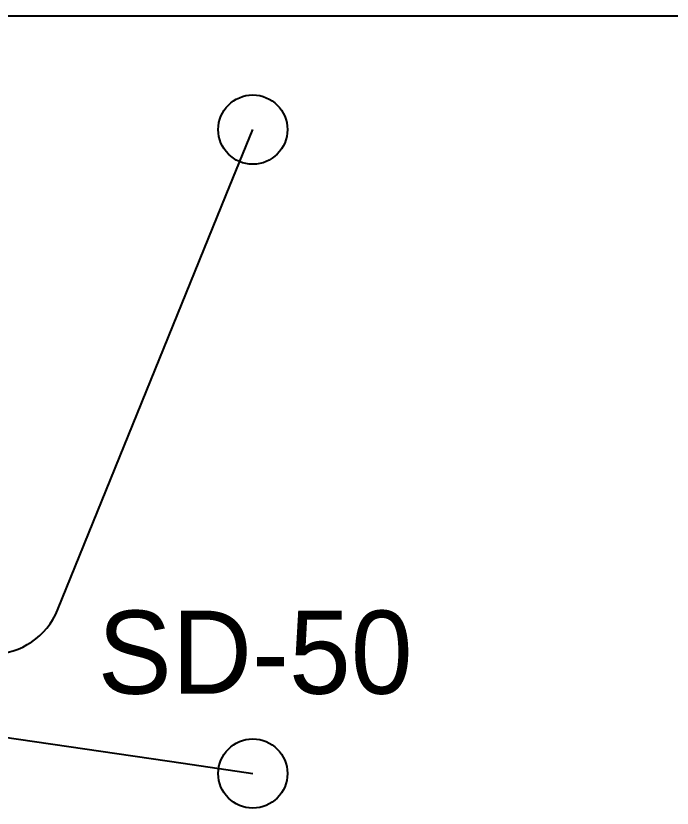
# Model space of a CAD drawing. Header units: metres. Extents: x 0.2 to 42.3, y 0.9 to 39.
# Drawn here: x 3.034 to 5.877, y 18.598 to 22.029 of the extents above; entities that cross this region are included whole.
import ezdxf

# ---------------------------------------------------------------- set-up
doc = ezdxf.new("R2010")
doc.units = ezdxf.units.M
for name, color, linetype in [('BSA_BRANCH_AXIS', 5, 'Continuous'), ('BSA_BRANCH_LABEL', 3, 'Continuous'), ('BSA_MATERIAL_SECTION', 7, 'Continuous'), ('BSA_TERMINAL_CENTRE', 3, 'Continuous')]:
    doc.layers.add(name, color=color, linetype=linetype)

msp = doc.modelspace()

# ---------------------------------------------------------------- linework, layer by layer
at = {"layer": 'BSA_BRANCH_AXIS'}
for points in [[(2.7827, 19.2661), (2.9327, 19.2661, 0.305135), (3.215, 19.4561), (3.946, 21.2541), (4.0608, 21.5364)], [(2.7827, 18.9105), (2.9327, 18.9105, -0.03641), (2.9769, 18.9072), (3.7592, 18.7925), (4.0608, 18.7483)]]:
    msp.add_lwpolyline(points, format="xyb", dxfattribs=at)
at = {"layer": 'BSA_MATERIAL_SECTION'}
for p, q in [((2.8008, 22.0289), (5.9025, 22.0289)), ((5.9025, 22.0281), (2.8008, 22.0281))]:
    msp.add_line(p, q, dxfattribs=at)
at = {"layer": 'BSA_TERMINAL_CENTRE'}
for centre in [(4.0608, 21.5364), (4.0608, 18.7483)]:
    msp.add_circle(centre, 0.15, dxfattribs=at)

# ---------------------------------------------------------------- texts
at = {"layer": 'BSA_BRANCH_LABEL'}
msp.add_text('SD-50', height=0.36, dxfattribs=at).set_placement((3.3885, 19.0936))

doc.saveas('drawing.dxf')
